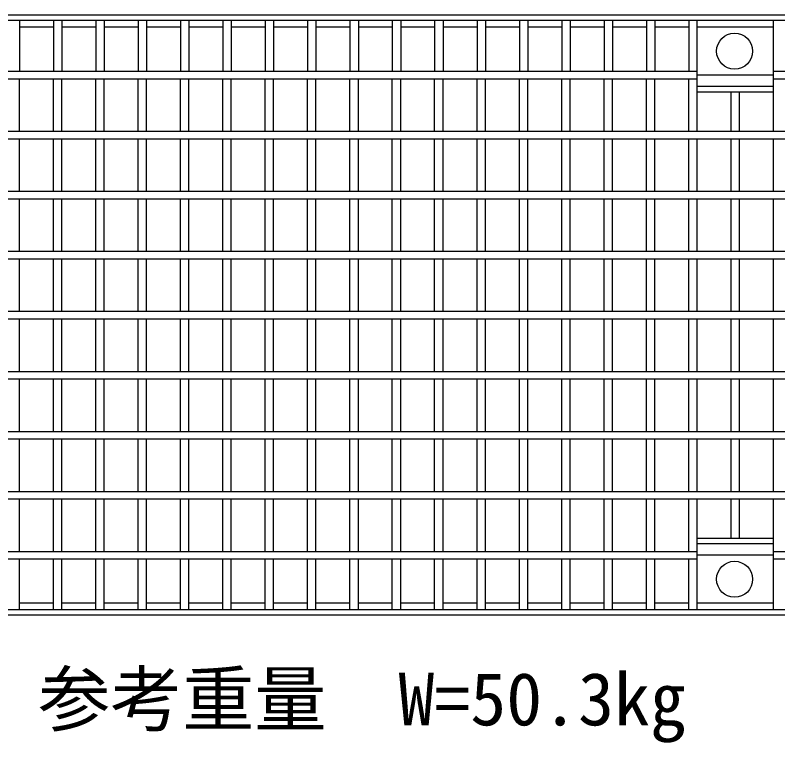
# Model space of a CAD drawing. Units: millimetres, scale not verified. Extents: x -25200 to 25200, y -8910 to 8910.
# Drawn here: x -14336 to -13701, y -3800 to -3194 of the extents above; entities that cross this region are included whole.
import ezdxf
from ezdxf.enums import TextEntityAlignment as Align

# ---------------------------------------------------------------- set-up
doc = ezdxf.new("R2010")
doc.units = ezdxf.units.MM
doc.header["$LTSCALE"] = 30
doc.layers.add('0-0_DIM', color=7, linetype='Continuous', lineweight=25)
doc.layers.add('0-2_HATCH', color=6, linetype='Continuous', lineweight=25)
doc.styles.add('ＭＳ ゴシック', font='')
doc.styles.get('ＭＳ ゴシック').set_extended_font_data('MS Gothic')

msp = doc.modelspace()

# ---------------------------------------------------------------- linework, layer by layer
at = {"layer": '0-2_HATCH'}
for p, q in [((-13627.21, -3193.54), (-14622.21, -3193.54)), ((-13627.21, -3198.04), (-14622.21, -3198.04)), ((-14332.93, -3198.04), (-14332.93, -3240.54)), ((-14304.64, -3198.04), (-14304.64, -3240.54)), ((-14297.64, -3198.04), (-14297.64, -3240.54)), ((-14269.36, -3198.04), (-14269.36, -3240.54)), ((-14262.36, -3198.04), (-14262.36, -3240.54)), ((-14234.07, -3198.04), (-14234.07, -3240.54)), ((-14227.07, -3198.04), (-14227.07, -3240.54)), ((-14198.78, -3198.04), (-14198.78, -3240.54)), ((-14191.78, -3198.04), (-14191.78, -3240.54)), ((-14163.5, -3198.04), (-14163.5, -3240.54)), ((-14156.5, -3198.04), (-14156.5, -3240.54)), ((-14128.21, -3198.04), (-14128.21, -3240.54)), ((-14121.21, -3198.04), (-14121.21, -3240.54)), ((-14092.93, -3198.04), (-14092.93, -3240.54)), ((-14085.93, -3198.04), (-14085.93, -3240.54)), ((-14057.64, -3198.04), (-14057.64, -3240.54)), ((-14050.64, -3198.04), (-14050.64, -3240.54)), ((-14022.36, -3198.04), (-14022.36, -3240.54)), ((-14015.36, -3198.04), (-14015.36, -3240.54)), ((-13987.07, -3198.04), (-13987.07, -3240.54)), ((-13980.07, -3198.04), (-13980.07, -3240.54)), ((-13951.78, -3198.04), (-13951.78, -3240.54)), ((-13944.78, -3198.04), (-13944.78, -3240.54)), ((-13916.5, -3198.04), (-13916.5, -3240.54)), ((-13909.5, -3198.04), (-13909.5, -3240.54)), ((-13881.21, -3198.04), (-13881.21, -3240.54)), ((-13874.21, -3198.04), (-13874.21, -3240.54)), ((-13845.93, -3198.04), (-13845.93, -3240.54)), ((-13838.93, -3198.04), (-13838.93, -3240.54)), ((-13810.64, -3198.04), (-13810.64, -3240.54)), ((-13803.64, -3198.04), (-13803.64, -3240.54)), ((-13775.36, -3198.04), (-13775.36, -3240.54)), ((-13768.36, -3290.54), (-13768.36, -3198.04)), ((-13704.78, -3290.54), (-13704.78, -3198.04)), ((-14304.64, -3203.54), (-14332.93, -3203.54)), ((-14269.36, -3203.54), (-14297.64, -3203.54)), ((-14234.07, -3203.54), (-14262.36, -3203.54)), ((-14198.78, -3203.54), (-14227.07, -3203.54)), ((-14163.5, -3203.54), (-14191.78, -3203.54)), ((-14128.21, -3203.54), (-14156.5, -3203.54)), ((-14092.93, -3203.54), (-14121.21, -3203.54)), ((-14057.64, -3203.54), (-14085.93, -3203.54)), ((-14022.36, -3203.54), (-14050.64, -3203.54)), ((-13987.07, -3203.54), (-14015.36, -3203.54)), ((-13951.78, -3203.54), (-13980.07, -3203.54)), ((-13916.5, -3203.54), (-13944.78, -3203.54)), ((-13881.21, -3203.54), (-13909.5, -3203.54)), ((-13845.93, -3203.54), (-13874.21, -3203.54)), ((-13810.64, -3203.54), (-13838.93, -3203.54)), ((-13775.36, -3203.54), (-13803.64, -3203.54)), ((-13704.78, -3203.54), (-13768.36, -3203.54)), ((-13768.36, -3240.54), (-14481.07, -3240.54)), ((-13704.78, -3243.54), (-13768.36, -3243.54)), ((-13627.21, -3240.54), (-13704.78, -3240.54)), ((-14481.07, -3246.54), (-13768.36, -3246.54)), ((-14332.93, -3290.54), (-14332.93, -3246.54)), ((-14304.64, -3290.54), (-14304.64, -3246.54)), ((-14297.64, -3290.54), (-14297.64, -3246.54)), ((-14269.36, -3290.54), (-14269.36, -3246.54)), ((-14262.36, -3290.54), (-14262.36, -3246.54)), ((-14234.07, -3290.54), (-14234.07, -3246.54)), ((-14227.07, -3290.54), (-14227.07, -3246.54)), ((-14198.78, -3290.54), (-14198.78, -3246.54)), ((-14191.78, -3290.54), (-14191.78, -3246.54)), ((-14163.5, -3290.54), (-14163.5, -3246.54)), ((-14156.5, -3290.54), (-14156.5, -3246.54)), ((-14128.21, -3290.54), (-14128.21, -3246.54)), ((-14121.21, -3290.54), (-14121.21, -3246.54)), ((-14092.93, -3290.54), (-14092.93, -3246.54)), ((-14085.93, -3290.54), (-14085.93, -3246.54)), ((-14057.64, -3290.54), (-14057.64, -3246.54)), ((-14050.64, -3290.54), (-14050.64, -3246.54)), ((-14022.36, -3290.54), (-14022.36, -3246.54)), ((-14015.36, -3290.54), (-14015.36, -3246.54)), ((-13987.07, -3290.54), (-13987.07, -3246.54)), ((-13980.07, -3290.54), (-13980.07, -3246.54)), ((-13951.78, -3290.54), (-13951.78, -3246.54)), ((-13944.78, -3290.54), (-13944.78, -3246.54)), ((-13916.5, -3290.54), (-13916.5, -3246.54)), ((-13909.5, -3290.54), (-13909.5, -3246.54)), ((-13881.21, -3290.54), (-13881.21, -3246.54)), ((-13874.21, -3290.54), (-13874.21, -3246.54)), ((-13845.93, -3290.54), (-13845.93, -3246.54)), ((-13838.93, -3290.54), (-13838.93, -3246.54)), ((-13810.64, -3290.54), (-13810.64, -3246.54)), ((-13803.64, -3290.54), (-13803.64, -3246.54)), ((-13775.36, -3290.54), (-13775.36, -3246.54)), ((-13704.78, -3246.54), (-13627.21, -3246.54)), ((-13704.78, -3253.04), (-13768.36, -3253.04)), ((-13704.78, -3257.54), (-13768.36, -3257.54)), ((-13740.07, -3290.54), (-13740.07, -3257.54)), ((-13733.07, -3290.54), (-13733.07, -3257.54)), ((-13627.21, -3290.54), (-14622.21, -3290.54)), ((-14622.21, -3296.54), (-13627.21, -3296.54)), ((-14332.93, -3340.54), (-14332.93, -3296.54)), ((-14304.64, -3340.54), (-14304.64, -3296.54)), ((-14297.64, -3340.54), (-14297.64, -3296.54)), ((-14269.36, -3340.54), (-14269.36, -3296.54)), ((-14262.36, -3340.54), (-14262.36, -3296.54)), ((-14234.07, -3340.54), (-14234.07, -3296.54)), ((-14227.07, -3340.54), (-14227.07, -3296.54)), ((-14198.78, -3340.54), (-14198.78, -3296.54)), ((-14191.78, -3340.54), (-14191.78, -3296.54)), ((-14163.5, -3340.54), (-14163.5, -3296.54)), ((-14156.5, -3340.54), (-14156.5, -3296.54)), ((-14128.21, -3340.54), (-14128.21, -3296.54)), ((-14121.21, -3340.54), (-14121.21, -3296.54)), ((-14092.93, -3340.54), (-14092.93, -3296.54)), ((-14085.93, -3340.54), (-14085.93, -3296.54)), ((-14057.64, -3340.54), (-14057.64, -3296.54)), ((-14050.64, -3340.54), (-14050.64, -3296.54)), ((-14022.36, -3340.54), (-14022.36, -3296.54)), ((-14015.36, -3340.54), (-14015.36, -3296.54)), ((-13987.07, -3340.54), (-13987.07, -3296.54)), ((-13980.07, -3340.54), (-13980.07, -3296.54)), ((-13951.78, -3340.54), (-13951.78, -3296.54)), ((-13944.78, -3340.54), (-13944.78, -3296.54)), ((-13916.5, -3340.54), (-13916.5, -3296.54)), ((-13909.5, -3340.54), (-13909.5, -3296.54)), ((-13881.21, -3340.54), (-13881.21, -3296.54)), ((-13874.21, -3340.54), (-13874.21, -3296.54)), ((-13845.93, -3340.54), (-13845.93, -3296.54)), ((-13838.93, -3340.54), (-13838.93, -3296.54)), ((-13810.64, -3340.54), (-13810.64, -3296.54)), ((-13803.64, -3340.54), (-13803.64, -3296.54)), ((-13775.36, -3340.54), (-13775.36, -3296.54)), ((-13768.36, -3340.54), (-13768.36, -3296.54)), ((-13740.07, -3340.54), (-13740.07, -3296.54)), ((-13733.07, -3340.54), (-13733.07, -3296.54)), ((-13704.78, -3340.54), (-13704.78, -3296.54)), ((-13627.21, -3340.54), (-14622.21, -3340.54)), ((-14622.21, -3346.54), (-13627.21, -3346.54)), ((-14332.93, -3390.54), (-14332.93, -3346.54)), ((-14304.64, -3390.54), (-14304.64, -3346.54)), ((-14297.64, -3390.54), (-14297.64, -3346.54)), ((-14269.36, -3390.54), (-14269.36, -3346.54)), ((-14262.36, -3390.54), (-14262.36, -3346.54)), ((-14234.07, -3390.54), (-14234.07, -3346.54)), ((-14227.07, -3390.54), (-14227.07, -3346.54)), ((-14198.78, -3390.54), (-14198.78, -3346.54)), ((-14191.78, -3390.54), (-14191.78, -3346.54)), ((-14163.5, -3390.54), (-14163.5, -3346.54)), ((-14156.5, -3390.54), (-14156.5, -3346.54)), ((-14128.21, -3390.54), (-14128.21, -3346.54)), ((-14121.21, -3390.54), (-14121.21, -3346.54)), ((-14092.93, -3390.54), (-14092.93, -3346.54)), ((-14085.93, -3390.54), (-14085.93, -3346.54)), ((-14057.64, -3390.54), (-14057.64, -3346.54)), ((-14050.64, -3390.54), (-14050.64, -3346.54)), ((-14022.36, -3390.54), (-14022.36, -3346.54)), ((-14015.36, -3390.54), (-14015.36, -3346.54)), ((-13987.07, -3390.54), (-13987.07, -3346.54)), ((-13980.07, -3390.54), (-13980.07, -3346.54)), ((-13951.78, -3390.54), (-13951.78, -3346.54)), ((-13944.78, -3390.54), (-13944.78, -3346.54)), ((-13916.5, -3390.54), (-13916.5, -3346.54)), ((-13909.5, -3390.54), (-13909.5, -3346.54)), ((-13881.21, -3390.54), (-13881.21, -3346.54)), ((-13874.21, -3390.54), (-13874.21, -3346.54)), ((-13845.93, -3390.54), (-13845.93, -3346.54)), ((-13838.93, -3390.54), (-13838.93, -3346.54)), ((-13810.64, -3390.54), (-13810.64, -3346.54)), ((-13803.64, -3390.54), (-13803.64, -3346.54)), ((-13775.36, -3390.54), (-13775.36, -3346.54)), ((-13768.36, -3390.54), (-13768.36, -3346.54)), ((-13740.07, -3390.54), (-13740.07, -3346.54)), ((-13733.07, -3390.54), (-13733.07, -3346.54)), ((-13704.78, -3390.54), (-13704.78, -3346.54)), ((-13627.21, -3390.54), (-14622.21, -3390.54)), ((-14622.21, -3396.54), (-13627.21, -3396.54)), ((-14332.93, -3440.54), (-14332.93, -3396.54)), ((-14304.64, -3440.54), (-14304.64, -3396.54)), ((-14297.64, -3440.54), (-14297.64, -3396.54)), ((-14269.36, -3440.54), (-14269.36, -3396.54)), ((-14262.36, -3440.54), (-14262.36, -3396.54)), ((-14234.07, -3440.54), (-14234.07, -3396.54)), ((-14227.07, -3440.54), (-14227.07, -3396.54)), ((-14198.78, -3440.54), (-14198.78, -3396.54)), ((-14191.78, -3440.54), (-14191.78, -3396.54)), ((-14163.5, -3440.54), (-14163.5, -3396.54)), ((-14156.5, -3440.54), (-14156.5, -3396.54)), ((-14128.21, -3440.54), (-14128.21, -3396.54)), ((-14121.21, -3440.54), (-14121.21, -3396.54)), ((-14092.93, -3440.54), (-14092.93, -3396.54)), ((-14085.93, -3440.54), (-14085.93, -3396.54)), ((-14057.64, -3440.54), (-14057.64, -3396.54)), ((-14050.64, -3440.54), (-14050.64, -3396.54)), ((-14022.36, -3440.54), (-14022.36, -3396.54)), ((-14015.36, -3440.54), (-14015.36, -3396.54)), ((-13987.07, -3440.54), (-13987.07, -3396.54)), ((-13980.07, -3440.54), (-13980.07, -3396.54)), ((-13951.78, -3440.54), (-13951.78, -3396.54)), ((-13944.78, -3440.54), (-13944.78, -3396.54)), ((-13916.5, -3440.54), (-13916.5, -3396.54)), ((-13909.5, -3440.54), (-13909.5, -3396.54)), ((-13881.21, -3440.54), (-13881.21, -3396.54)), ((-13874.21, -3440.54), (-13874.21, -3396.54)), ((-13845.93, -3440.54), (-13845.93, -3396.54)), ((-13838.93, -3440.54), (-13838.93, -3396.54)), ((-13810.64, -3440.54), (-13810.64, -3396.54)), ((-13803.64, -3440.54), (-13803.64, -3396.54)), ((-13775.36, -3440.54), (-13775.36, -3396.54)), ((-13768.36, -3440.54), (-13768.36, -3396.54)), ((-13740.07, -3440.54), (-13740.07, -3396.54)), ((-13733.07, -3440.54), (-13733.07, -3396.54)), ((-13704.78, -3440.54), (-13704.78, -3396.54)), ((-13627.21, -3440.54), (-14622.21, -3440.54)), ((-14622.21, -3446.54), (-13627.21, -3446.54)), ((-14332.93, -3490.54), (-14332.93, -3446.54)), ((-14304.64, -3490.54), (-14304.64, -3446.54)), ((-14297.64, -3490.54), (-14297.64, -3446.54)), ((-14269.36, -3490.54), (-14269.36, -3446.54)), ((-14262.36, -3490.54), (-14262.36, -3446.54)), ((-14234.07, -3490.54), (-14234.07, -3446.54)), ((-14227.07, -3490.54), (-14227.07, -3446.54)), ((-14198.78, -3490.54), (-14198.78, -3446.54)), ((-14191.78, -3490.54), (-14191.78, -3446.54)), ((-14163.5, -3490.54), (-14163.5, -3446.54)), ((-14156.5, -3490.54), (-14156.5, -3446.54)), ((-14128.21, -3490.54), (-14128.21, -3446.54)), ((-14121.21, -3490.54), (-14121.21, -3446.54)), ((-14092.93, -3490.54), (-14092.93, -3446.54)), ((-14085.93, -3490.54), (-14085.93, -3446.54)), ((-14057.64, -3490.54), (-14057.64, -3446.54)), ((-14050.64, -3490.54), (-14050.64, -3446.54)), ((-14022.36, -3490.54), (-14022.36, -3446.54)), ((-14015.36, -3490.54), (-14015.36, -3446.54)), ((-13987.07, -3490.54), (-13987.07, -3446.54)), ((-13980.07, -3490.54), (-13980.07, -3446.54)), ((-13951.78, -3490.54), (-13951.78, -3446.54)), ((-13944.78, -3490.54), (-13944.78, -3446.54)), ((-13916.5, -3490.54), (-13916.5, -3446.54)), ((-13909.5, -3490.54), (-13909.5, -3446.54)), ((-13881.21, -3490.54), (-13881.21, -3446.54)), ((-13874.21, -3490.54), (-13874.21, -3446.54)), ((-13845.93, -3490.54), (-13845.93, -3446.54)), ((-13838.93, -3490.54), (-13838.93, -3446.54)), ((-13810.64, -3490.54), (-13810.64, -3446.54)), ((-13803.64, -3490.54), (-13803.64, -3446.54)), ((-13775.36, -3490.54), (-13775.36, -3446.54)), ((-13768.36, -3490.54), (-13768.36, -3446.54)), ((-13740.07, -3490.54), (-13740.07, -3446.54)), ((-13733.07, -3490.54), (-13733.07, -3446.54)), ((-13704.78, -3490.54), (-13704.78, -3446.54)), ((-13627.21, -3490.54), (-14622.21, -3490.54)), ((-14622.21, -3496.54), (-13627.21, -3496.54)), ((-14332.93, -3540.54), (-14332.93, -3496.54)), ((-14304.64, -3540.54), (-14304.64, -3496.54)), ((-14297.64, -3540.54), (-14297.64, -3496.54)), ((-14269.36, -3540.54), (-14269.36, -3496.54)), ((-14262.36, -3540.54), (-14262.36, -3496.54)), ((-14234.07, -3540.54), (-14234.07, -3496.54)), ((-14227.07, -3540.54), (-14227.07, -3496.54)), ((-14198.78, -3540.54), (-14198.78, -3496.54)), ((-14191.78, -3540.54), (-14191.78, -3496.54)), ((-14163.5, -3540.54), (-14163.5, -3496.54)), ((-14156.5, -3540.54), (-14156.5, -3496.54)), ((-14128.21, -3540.54), (-14128.21, -3496.54)), ((-14121.21, -3540.54), (-14121.21, -3496.54)), ((-14092.93, -3540.54), (-14092.93, -3496.54)), ((-14085.93, -3540.54), (-14085.93, -3496.54)), ((-14057.64, -3540.54), (-14057.64, -3496.54)), ((-14050.64, -3540.54), (-14050.64, -3496.54)), ((-14022.36, -3540.54), (-14022.36, -3496.54)), ((-14015.36, -3540.54), (-14015.36, -3496.54)), ((-13987.07, -3540.54), (-13987.07, -3496.54)), ((-13980.07, -3540.54), (-13980.07, -3496.54)), ((-13951.78, -3540.54), (-13951.78, -3496.54)), ((-13944.78, -3540.54), (-13944.78, -3496.54)), ((-13916.5, -3540.54), (-13916.5, -3496.54)), ((-13909.5, -3540.54), (-13909.5, -3496.54)), ((-13881.21, -3540.54), (-13881.21, -3496.54)), ((-13874.21, -3540.54), (-13874.21, -3496.54)), ((-13845.93, -3540.54), (-13845.93, -3496.54)), ((-13838.93, -3540.54), (-13838.93, -3496.54)), ((-13810.64, -3540.54), (-13810.64, -3496.54)), ((-13803.64, -3540.54), (-13803.64, -3496.54)), ((-13775.36, -3540.54), (-13775.36, -3496.54)), ((-13768.36, -3540.54), (-13768.36, -3496.54)), ((-13740.07, -3540.54), (-13740.07, -3496.54)), ((-13733.07, -3540.54), (-13733.07, -3496.54)), ((-13704.78, -3540.54), (-13704.78, -3496.54)), ((-13627.21, -3540.54), (-14622.21, -3540.54)), ((-14622.21, -3546.54), (-13627.21, -3546.54)), ((-14332.93, -3590.54), (-14332.93, -3546.54)), ((-14304.64, -3590.54), (-14304.64, -3546.54)), ((-14297.64, -3590.54), (-14297.64, -3546.54)), ((-14269.36, -3590.54), (-14269.36, -3546.54)), ((-14262.36, -3590.54), (-14262.36, -3546.54)), ((-14234.07, -3590.54), (-14234.07, -3546.54)), ((-14227.07, -3590.54), (-14227.07, -3546.54)), ((-14198.78, -3590.54), (-14198.78, -3546.54)), ((-14191.78, -3590.54), (-14191.78, -3546.54)), ((-14163.5, -3590.54), (-14163.5, -3546.54)), ((-14156.5, -3590.54), (-14156.5, -3546.54)), ((-14128.21, -3590.54), (-14128.21, -3546.54)), ((-14121.21, -3590.54), (-14121.21, -3546.54)), ((-14092.93, -3590.54), (-14092.93, -3546.54)), ((-14085.93, -3590.54), (-14085.93, -3546.54)), ((-14057.64, -3590.54), (-14057.64, -3546.54)), ((-14050.64, -3590.54), (-14050.64, -3546.54)), ((-14022.36, -3590.54), (-14022.36, -3546.54)), ((-14015.36, -3590.54), (-14015.36, -3546.54)), ((-13987.07, -3590.54), (-13987.07, -3546.54)), ((-13980.07, -3590.54), (-13980.07, -3546.54)), ((-13951.78, -3590.54), (-13951.78, -3546.54)), ((-13944.78, -3590.54), (-13944.78, -3546.54)), ((-13916.5, -3590.54), (-13916.5, -3546.54)), ((-13909.5, -3590.54), (-13909.5, -3546.54)), ((-13881.21, -3590.54), (-13881.21, -3546.54)), ((-13874.21, -3590.54), (-13874.21, -3546.54)), ((-13845.93, -3590.54), (-13845.93, -3546.54)), ((-13838.93, -3590.54), (-13838.93, -3546.54)), ((-13810.64, -3590.54), (-13810.64, -3546.54)), ((-13803.64, -3590.54), (-13803.64, -3546.54)), ((-13775.36, -3590.54), (-13775.36, -3546.54)), ((-13768.36, -3590.54), (-13768.36, -3546.54)), ((-13740.07, -3590.54), (-13740.07, -3546.54)), ((-13733.07, -3590.54), (-13733.07, -3546.54)), ((-13704.78, -3590.54), (-13704.78, -3546.54)), ((-13627.21, -3590.54), (-14622.21, -3590.54)), ((-14622.21, -3596.54), (-13627.21, -3596.54)), ((-14332.93, -3640.54), (-14332.93, -3596.54)), ((-14304.64, -3640.54), (-14304.64, -3596.54)), ((-14297.64, -3640.54), (-14297.64, -3596.54)), ((-14269.36, -3640.54), (-14269.36, -3596.54)), ((-14262.36, -3640.54), (-14262.36, -3596.54)), ((-14234.07, -3640.54), (-14234.07, -3596.54)), ((-14227.07, -3640.54), (-14227.07, -3596.54)), ((-14198.78, -3640.54), (-14198.78, -3596.54)), ((-14191.78, -3640.54), (-14191.78, -3596.54)), ((-14163.5, -3640.54), (-14163.5, -3596.54)), ((-14156.5, -3640.54), (-14156.5, -3596.54)), ((-14128.21, -3640.54), (-14128.21, -3596.54)), ((-14121.21, -3640.54), (-14121.21, -3596.54)), ((-14092.93, -3640.54), (-14092.93, -3596.54)), ((-14085.93, -3640.54), (-14085.93, -3596.54)), ((-14057.64, -3640.54), (-14057.64, -3596.54)), ((-14050.64, -3640.54), (-14050.64, -3596.54)), ((-14022.36, -3640.54), (-14022.36, -3596.54)), ((-14015.36, -3640.54), (-14015.36, -3596.54)), ((-13987.07, -3640.54), (-13987.07, -3596.54)), ((-13980.07, -3640.54), (-13980.07, -3596.54)), ((-13951.78, -3640.54), (-13951.78, -3596.54)), ((-13944.78, -3640.54), (-13944.78, -3596.54)), ((-13916.5, -3640.54), (-13916.5, -3596.54)), ((-13909.5, -3640.54), (-13909.5, -3596.54)), ((-13881.21, -3640.54), (-13881.21, -3596.54)), ((-13874.21, -3640.54), (-13874.21, -3596.54)), ((-13845.93, -3640.54), (-13845.93, -3596.54)), ((-13838.93, -3640.54), (-13838.93, -3596.54)), ((-13810.64, -3640.54), (-13810.64, -3596.54)), ((-13803.64, -3640.54), (-13803.64, -3596.54)), ((-13775.36, -3640.54), (-13775.36, -3596.54)), ((-13768.36, -3689.04), (-13768.36, -3596.54)), ((-13740.07, -3629.54), (-13740.07, -3596.54)), ((-13733.07, -3629.54), (-13733.07, -3596.54)), ((-13704.78, -3689.04), (-13704.78, -3596.54)), ((-13704.78, -3629.54), (-13768.36, -3629.54)), ((-13704.78, -3634.04), (-13768.36, -3634.04)), ((-13768.36, -3640.54), (-14481.07, -3640.54)), ((-13704.78, -3643.54), (-13768.36, -3643.54)), ((-13627.21, -3640.54), (-13704.78, -3640.54)), ((-14481.07, -3646.54), (-13768.36, -3646.54)), ((-14332.93, -3689.04), (-14332.93, -3646.54)), ((-14304.64, -3689.04), (-14304.64, -3646.54)), ((-14297.64, -3689.04), (-14297.64, -3646.54)), ((-14269.36, -3689.04), (-14269.36, -3646.54)), ((-14262.36, -3689.04), (-14262.36, -3646.54)), ((-14234.07, -3689.04), (-14234.07, -3646.54)), ((-14227.07, -3689.04), (-14227.07, -3646.54)), ((-14198.78, -3689.04), (-14198.78, -3646.54)), ((-14191.78, -3689.04), (-14191.78, -3646.54)), ((-14163.5, -3689.04), (-14163.5, -3646.54)), ((-14156.5, -3689.04), (-14156.5, -3646.54)), ((-14128.21, -3689.04), (-14128.21, -3646.54)), ((-14121.21, -3689.04), (-14121.21, -3646.54)), ((-14092.93, -3689.04), (-14092.93, -3646.54)), ((-14085.93, -3689.04), (-14085.93, -3646.54)), ((-14057.64, -3689.04), (-14057.64, -3646.54)), ((-14050.64, -3689.04), (-14050.64, -3646.54)), ((-14022.36, -3689.04), (-14022.36, -3646.54)), ((-14015.36, -3689.04), (-14015.36, -3646.54)), ((-13987.07, -3689.04), (-13987.07, -3646.54)), ((-13980.07, -3689.04), (-13980.07, -3646.54)), ((-13951.78, -3689.04), (-13951.78, -3646.54)), ((-13944.78, -3689.04), (-13944.78, -3646.54)), ((-13916.5, -3689.04), (-13916.5, -3646.54)), ((-13909.5, -3689.04), (-13909.5, -3646.54)), ((-13881.21, -3689.04), (-13881.21, -3646.54)), ((-13874.21, -3689.04), (-13874.21, -3646.54)), ((-13845.93, -3689.04), (-13845.93, -3646.54)), ((-13838.93, -3689.04), (-13838.93, -3646.54)), ((-13810.64, -3689.04), (-13810.64, -3646.54)), ((-13803.64, -3689.04), (-13803.64, -3646.54)), ((-13775.36, -3689.04), (-13775.36, -3646.54)), ((-13704.78, -3646.54), (-13627.21, -3646.54)), ((-14304.64, -3683.54), (-14332.93, -3683.54)), ((-14269.36, -3683.54), (-14297.64, -3683.54)), ((-14234.07, -3683.54), (-14262.36, -3683.54)), ((-14198.78, -3683.54), (-14227.07, -3683.54)), ((-14163.5, -3683.54), (-14191.78, -3683.54)), ((-14128.21, -3683.54), (-14156.5, -3683.54)), ((-14092.93, -3683.54), (-14121.21, -3683.54)), ((-14057.64, -3683.54), (-14085.93, -3683.54)), ((-14022.36, -3683.54), (-14050.64, -3683.54)), ((-13987.07, -3683.54), (-14015.36, -3683.54)), ((-13951.78, -3683.54), (-13980.07, -3683.54)), ((-13916.5, -3683.54), (-13944.78, -3683.54)), ((-13881.21, -3683.54), (-13909.5, -3683.54)), ((-13845.93, -3683.54), (-13874.21, -3683.54)), ((-13810.64, -3683.54), (-13838.93, -3683.54)), ((-13775.36, -3683.54), (-13803.64, -3683.54)), ((-13704.78, -3683.54), (-13768.36, -3683.54)), ((-13627.21, -3689.04), (-14622.21, -3689.04)), ((-13627.21, -3693.54), (-14622.21, -3693.54))]:
    msp.add_line(p, q, dxfattribs=at)
for centre in [(-13737.21, -3223.54), (-13737.21, -3663.54)]:
    msp.add_circle(centre, 15, dxfattribs=at)

# ---------------------------------------------------------------- texts
at = {"layer": '0-0_DIM', "style": 'ＭＳ ゴシック'}
msp.add_text('参考重量\u3000W=50.3kg', height=43.99, dxfattribs=at).set_placement((-14317.23, -3798.47), align=Align.BOTTOM_LEFT)

doc.saveas('drawing.dxf')
